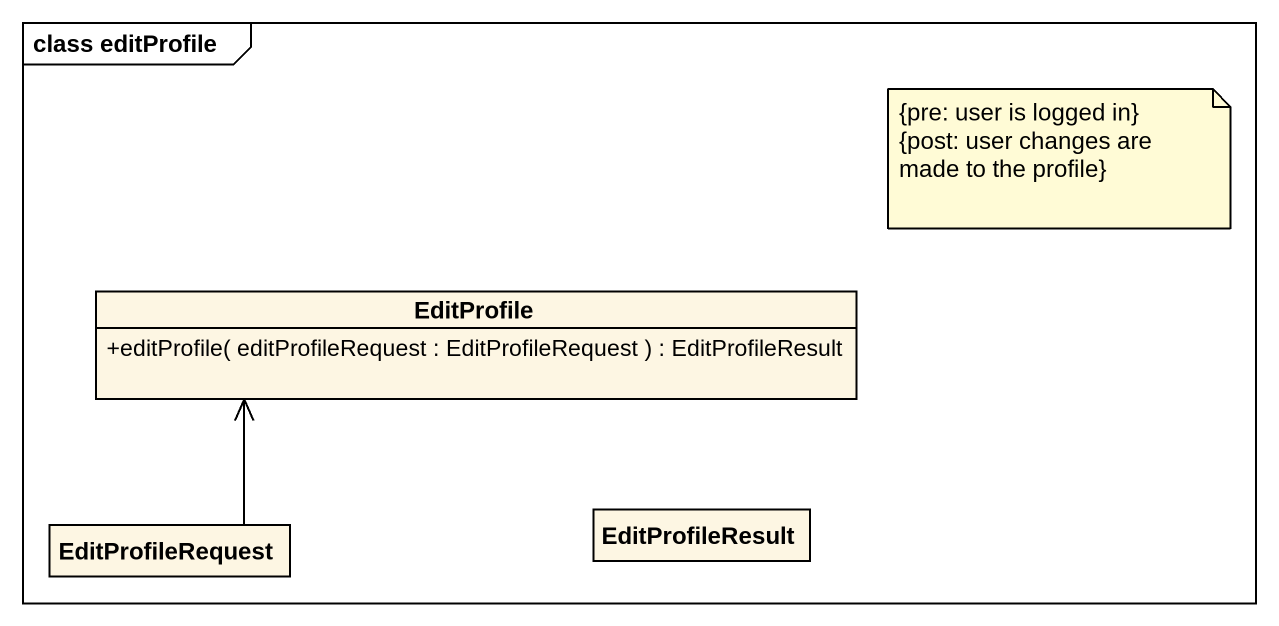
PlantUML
@startuml
mainframe class editProfile
hide circle
hide empty members
skinparam classAttributeIconSize 0
class EditProfile {
  +editProfile( editProfileRequest : EditProfileRequest ) : EditProfileResult
}
class EditProfileResult
class EditProfileRequest
EditProfileRequest -up-> EditProfile
note as N1
  {pre: user is logged in}
  {post: user changes are made to the profile}
end note
@enduml
